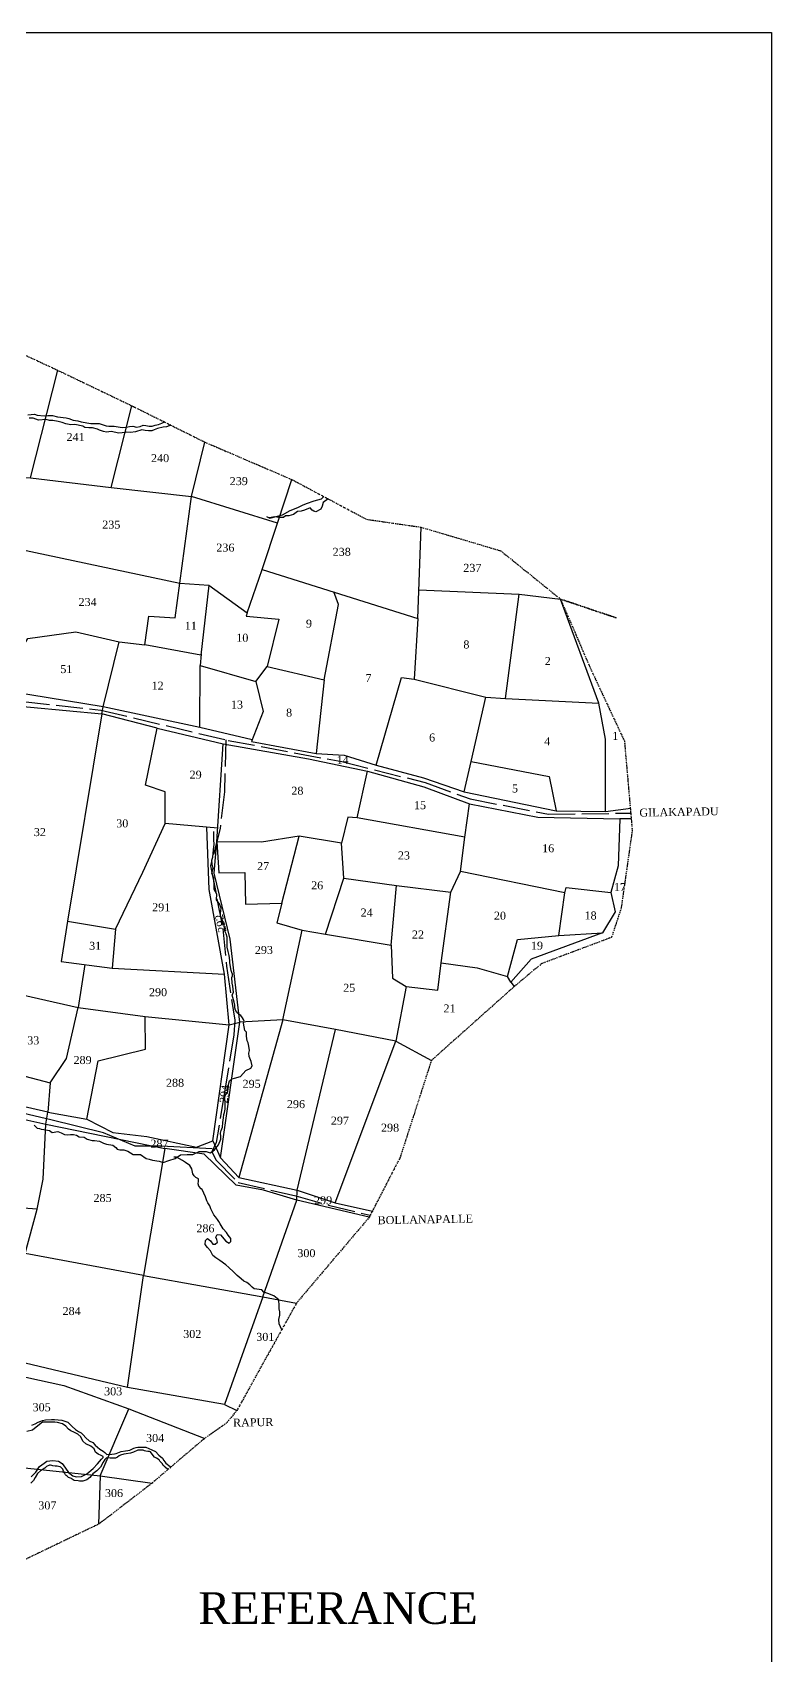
# Model space of a CAD drawing. Header units: millimetres. Extents: x 838 to 3141, y -219 to 909.
# Drawn here: x 2811 to 3141, y 184 to 909 of the extents above; entities that cross this region are included whole.
import ezdxf

# ---------------------------------------------------------------- set-up
doc = ezdxf.new("R2010")
doc.units = ezdxf.units.MM
doc.header["$MEASUREMENT"] = 0
for name, pattern in [('ACAD_ISO02W100', [15, 12, -3]), ('ACAD_ISO07W100', [3, 0, -3]), ('BORDER', [1.75, 0.5, -0.25, 0.5, -0.25, 0, -0.25])]:
    doc.linetypes.add(name, pattern=pattern)
for name, color, linetype in [('CARTTRACK', 30, 'ACAD_ISO02W100'), ('NALA', 4, 'Continuous'), ('SURVEY_BND', 7, 'Continuous'), ('TEXT', 7, 'Continuous')]:
    doc.layers.add(name, color=color, linetype=linetype)
doc.layers.add('FOOTPATH', color=150, linetype='ACAD_ISO07W100', lineweight=30)
doc.layers.add('VILL_BOUNDARY', color=6, linetype='BORDER', lineweight=30)
doc.styles.get("Standard").update_dxf_attribs({"font": 'TIMES.TTF', "height": 3.574})

msp = doc.modelspace()

# ---------------------------------------------------------------- linework, layer by layer
at = {"lineweight": 30}
msp.add_lwpolyline([(838.01, 909.45), (3140.72, 909.45), (3140.72, -219.13), (838.01, -219.13)], close=True, dxfattribs=at)
at = {"layer": 'CARTTRACK'}
for points in [[(2656.44, 655.67), (2659.83, 658.45), (2671.98, 655.34), (2680.88, 653.7), (2691.96, 652.04), (2704.12, 652.07), (2730.5, 651.89), (2744.27, 642.35), (2744.27, 632.61), (2791.5, 612.15), (2841.24, 606.73), (2898.16, 593.23), (2948.9, 583.71), (2986.08, 574.39), (3006.19, 567.07), (3041.1, 560.27), (3077.85, 560.73)], [(2897.14, 593.48), (2896.45, 570.21), (2894.51, 553.89), (2890.25, 537.11), (2895.78, 509.03), (2897.35, 492.31), (2901.05, 468.19), (2900.73, 461.71), (2896.46, 436.09), (2892.81, 413.59), (2890.89, 409.43), (2892.71, 405.68), (2902.61, 395.7), (2928.28, 389.73), (2942.96, 385.64), (2961.56, 381.1)]]:
    msp.add_lwpolyline(points, dxfattribs=at)
at = {"layer": 'FOOTPATH', "linetype": 'ByBlock'}
msp.add_lwpolyline([(2890.99, 410.73), (2868.29, 412), (2856.57, 412), (2842.44, 417.89), (2818.97, 423.73), (2779.6, 432.87), (2734.3, 439.29), (2695.79, 462.68), (2637.01, 455.89), (2626.55, 447.24), (2624.92, 437.49)], dxfattribs=at)
at = {"layer": 'NALA', "linetype": 'ByBlock'}
for points in [[(2808.69, 738.7), (2811.64, 738.92), (2812.8, 738.45), (2815.92, 738.23), (2817.63, 738.36), (2819.77, 738.27), (2821.87, 737.68), (2825.85, 737.23), (2827, 736.98), (2828.89, 736.29), (2831.03, 735.95), (2832.44, 735.52), (2836.85, 734.75), (2840.49, 734.75), (2843.74, 733.77), (2844.81, 733.6), (2847.3, 733.51), (2849.1, 733.34), (2850.85, 732.91), (2852.71, 733.17), (2854.11, 733.38), (2855.6, 733.55), (2857.27, 733.17), (2858.86, 733.43), (2860.17, 734.02), (2861.37, 733.85), (2862.87, 733.51), (2864.24, 733.51), (2865.56, 733.98), (2866.98, 734.37), (2868.52, 734.92), (2869.97, 735.61)], [(2872.54, 734.02), (2870.57, 733.34), (2869.16, 733.08), (2866.55, 732.57), (2865.05, 731.89), (2864.02, 731.5), (2862.57, 731.46), (2861.07, 731.63), (2859.53, 731.89), (2856.7, 731.03), (2854.56, 730.77), (2852.68, 730.9), (2850.79, 730.56), (2849.34, 730.52), (2845.83, 731.24), (2843.75, 730.85), (2842.51, 731.19), (2840.76, 731.75), (2839.73, 732.31), (2837.59, 732.86), (2835.88, 732.78), (2834.16, 732.95), (2833.26, 733.59), (2829.75, 734.36), (2827.91, 734.15), (2825.63, 734.66), (2824, 735.22), (2822.29, 735.65), (2819.93, 736.12), (2818.31, 736.12), (2816.94, 736.59), (2813.51, 736.33), (2811.01, 737.15), (2809.26, 737.19)], [(2915.18, 693.15), (2916.77, 692.49), (2919.5, 693.15), (2922.35, 693.91), (2925.79, 695.83), (2929.18, 697.3), (2931.32, 698.34), (2933.18, 699.05), (2936.46, 700.25), (2939.74, 701.07), (2940.86, 702.12)], [(2942.81, 701.08), (2940.62, 699.54), (2940.12, 697.9), (2939.52, 696.48), (2937.22, 695.33), (2936.4, 695.61), (2935.64, 696.04), (2934.71, 697.14), (2932.19, 695.99), (2930.72, 695.66), (2929.07, 695.44), (2927.32, 694.19), (2925.21, 693.57), (2923.74, 693.48), (2922.79, 692.71), (2920.68, 692.84), (2919.04, 693.04), (2916.41, 692.64)], [(2811.52, 421.26), (2812.88, 420.04), (2813.89, 419.89), (2814.68, 419.54), (2815.9, 419.39), (2818.41, 418.96), (2819.56, 418.03), (2822.11, 418.54), (2823.63, 417.92), (2825.05, 417.19), (2826.24, 417.02), (2827.71, 417.19), (2829.07, 417.19), (2830.37, 416.79), (2831.67, 416.05), (2833.82, 415.94), (2835.24, 415.09), (2837.45, 414.47), (2838.47, 414.47), (2840.62, 414.24), (2842.54, 413.23), (2843.85, 412.83), (2846.65, 412.36), (2848.01, 411.34), (2848.57, 410.61), (2849.82, 410.38), (2851.63, 410.33), (2853.33, 409.65), (2855.71, 408.29), (2857.29, 408.23), (2858.93, 408.23), (2861.59, 406.42), (2862.9, 406.08), (2864.37, 405.74), (2867.37, 405.18), (2869.18, 404.61), (2871.61, 405.58), (2874.5, 406.48), (2876.87, 408.06), (2879.81, 408.17), (2880.72, 408.23), (2882.42, 408.23), (2885.25, 409.59), (2886.66, 409.59), (2888.3, 409.59), (2890.06, 409.02), (2890.89, 409.43), (2891.98, 410.38), (2893.85, 412.59), (2894.9, 415), (2894.9, 416.47), (2894.74, 417.78), (2894.98, 418.97), (2895.61, 420.4), (2895.81, 422.46), (2896.01, 424.63), (2896.21, 426.02), (2896.49, 426.94), (2896.85, 428.48), (2896.73, 430.79), (2896.69, 433.41), (2896.81, 434.64), (2897.96, 436.27), (2898.2, 437.81), (2898.48, 440.1), (2898.75, 441.1), (2899.74, 441.98), (2900.94, 442.37), (2903.6, 443.12), (2906.06, 445.7), (2908.33, 446.81), (2908.81, 447.85), (2908.37, 449.71), (2907.58, 452), (2907.3, 453.47), (2907.62, 454.62), (2907.34, 456.57), (2907.1, 458.04), (2906.67, 459.03), (2906.39, 461.13), (2906.31, 462.92), (2905.59, 463.68), (2905, 466.89), (2905.28, 467.79), (2905, 468.59), (2904.56, 469.34), (2903.8, 470.29), (2902.96, 470.85), (2902.06, 471.6), (2901.34, 472.63), (2901.14, 473.71), (2901.14, 474.94), (2900.75, 476.33), (2899.95, 479.46), (2900.51, 480.68), (2900.39, 482.07), (2900.19, 483.38), (2899.99, 484.69), (2899.79, 487.23), (2900.11, 488.1), (2900.03, 488.74), (2899.79, 489.49), (2899.51, 490.37), (2899.16, 492.03), (2898.84, 494.04), (2898.88, 494.95), (2898.52, 497.18), (2898.08, 498.96), (2897.76, 500.83), (2897.68, 503.59), (2897.64, 505.37), (2897.29, 506.76), (2896.77, 507.72), (2896.49, 509.07), (2896.41, 510.53), (2895.54, 512.8), (2894.64, 514.85), (2894.7, 515.92), (2894.86, 517.11), (2895.06, 518.22), (2894.39, 519.85), (2893, 522.03), (2893.04, 524.51), (2892.53, 525.54), (2891.88, 526.65), (2891.84, 529.04), (2891.8, 530.46), (2891.76, 531.61), (2890.88, 533.93), (2891.48, 536.08), (2891.01, 537.91), (2890.91, 539.72), (2891.26, 541.07), (2891.64, 544.38), (2891.92, 546.8), (2891.72, 548.74), (2891.68, 551.29), (2891.72, 552.48)], [(2922.03, 329.95), (2920.88, 332.6), (2920.83, 334.48), (2921.18, 336.42), (2921.18, 337.95), (2920.93, 339.28), (2920.88, 340.55), (2920.78, 343.28), (2918.58, 345.11), (2915.78, 346.08), (2914.04, 346.8), (2913.22, 347.71), (2909.76, 348.27), (2908.89, 348.94), (2907.87, 350.06), (2906.44, 350.98), (2905.06, 351.69), (2903.94, 352.71), (2902.15, 354.19), (2900.51, 355.85), (2898.46, 357.73), (2897.04, 358.95), (2894.38, 360.84), (2892.6, 362.06), (2891.22, 363.08), (2890.2, 365.12), (2888.98, 366.7), (2887.91, 367.98), (2887.96, 369.86), (2888.98, 370.68), (2890.2, 369.71), (2891.22, 368.18), (2892.34, 368.18), (2893.41, 369.05), (2893.01, 370.27), (2892.65, 371.34), (2893.21, 372.56), (2894.64, 372.31), (2897.09, 369.45), (2898.62, 368.59), (2899.28, 369.3), (2899.28, 370.63), (2898.16, 372.21), (2897.34, 373.43), (2895.91, 375), (2894.63, 377.29), (2894.02, 378.26), (2893.36, 379.17), (2892.49, 380.35), (2891.72, 381.21), (2890.45, 383.91), (2889.99, 385.34), (2889.02, 386.67), (2888.56, 387.48), (2888, 389.37), (2886.57, 392.53), (2886.05, 392.92), (2885.03, 394.1), (2884.78, 395.06), (2884.88, 396.34), (2884.88, 397.31), (2883.75, 397.97), (2882.89, 398.68), (2882.33, 399.6), (2881.92, 401.89), (2880.95, 403.32), (2879.06, 404.65), (2877.79, 405.56), (2875.13, 406.99), (2873.86, 406.99)], [(2810.18, 264.22), (2812.26, 266.25), (2813.91, 268.81), (2815.99, 270.32), (2817.25, 271.23), (2819.85, 271.54), (2822.41, 271.23), (2824.06, 270.15), (2825.44, 268.07), (2826.87, 266.17), (2828.78, 264.74), (2830.34, 264.26), (2832.73, 264.39), (2834.98, 265.56), (2837.84, 267.9), (2839.84, 270.11), (2841.53, 272.19), (2842.31, 272.88), (2842.26, 273.27), (2841.48, 273.83), (2840.05, 274.35), (2838.88, 275.22), (2838.36, 276.69), (2836.8, 277.9), (2834.55, 278.94), (2833.2, 280.18), (2832.29, 282.04), (2831.04, 283.34), (2829.3, 284.2), (2827.87, 284.81), (2826.87, 285.59), (2825.62, 286.89), (2824.19, 287.84), (2821.93, 288.53), (2820.76, 288.71), (2818.25, 288.71), (2815.26, 288.58), (2812.39, 286.41), (2810.83, 285.11), (2808.28, 284.46)], [(2810.48, 287.34), (2811.92, 287.97), (2813.27, 288.65), (2814.48, 289.08), (2815.28, 289.42), (2816.56, 289.75), (2819.25, 289.85), (2820.56, 289.89), (2823.92, 289.52), (2826.54, 288.71), (2828.53, 286.66), (2829.97, 285.41), (2831.29, 284.45), (2832.48, 283.95), (2833.4, 282.95), (2834.59, 281.65), (2836.08, 280.35), (2837.79, 279.53), (2838.83, 278.31), (2840.81, 276.52), (2842.28, 275.64), (2843.01, 275.17), (2843.48, 274.66), (2843.97, 274.2), (2846.14, 274.4), (2847.37, 274.47), (2848.08, 274.6), (2850.33, 275.6), (2852.26, 275.84), (2853.39, 275.97), (2854.21, 276.22), (2855.18, 276.55), (2856.07, 277.01), (2857.11, 277.41), (2857.84, 277.52), (2858.67, 277.54), (2861.34, 277.47), (2862.69, 276.84), (2864.11, 276.32), (2865.73, 275.6), (2867.15, 273.95), (2868.81, 272.6), (2869.38, 271.58), (2870.37, 270.39), (2872.19, 268.92), (2872.53, 268.57)], [(2871.26, 267.49), (2869.96, 268.51), (2869.49, 268.94), (2869.19, 269.36), (2868.88, 269.97), (2868.52, 270.31), (2868.2, 270.71), (2867.68, 271.23), (2867.26, 271.84), (2866.07, 272.63), (2865.3, 273.04), (2863.73, 274.96), (2863.45, 275.33), (2862.98, 275.51), (2862.31, 275.55), (2861.36, 275.69), (2860.8, 275.91), (2860.12, 276.11), (2859.58, 276.2), (2857.87, 276.11), (2857.24, 275.87), (2856.54, 275.51), (2855.82, 275.31), (2854.56, 274.74), (2852.67, 274.52), (2851.55, 274.33), (2850.05, 273.91), (2849.51, 273.57), (2848.78, 273.03), (2847.79, 272.56), (2846.91, 272.64), (2845.47, 272.56), (2843.89, 272.65), (2843.14, 271.91), (2842.4, 270.78), (2841.16, 268.62), (2839.54, 266.94), (2837.65, 265.54), (2836.36, 263.99), (2835.03, 262.88), (2833.27, 262.27), (2831.77, 262.34), (2831.16, 262.38), (2829.43, 262.59), (2828.91, 262.9), (2828.47, 263.15), (2828.13, 263.42), (2826.91, 264.01), (2826.57, 264.3), (2826.32, 264.51), (2825.81, 264.86), (2825.53, 265.2), (2825.06, 266.02), (2824.63, 266.8), (2824.25, 267.63), (2823.44, 268.48), (2823.06, 268.73), (2822.45, 268.85), (2821.78, 268.98), (2821.39, 269.05), (2820.97, 269.05), (2819.87, 269.12), (2819.35, 269.23), (2818.79, 269.41), (2818.34, 269.41), (2817.03, 268.87), (2816.22, 268.12), (2814.33, 266.95), (2812.95, 265.71), (2811.99, 264), (2811.3, 262.67), (2810.04, 261.35)]]:
    msp.add_lwpolyline(points, dxfattribs=at)
at = {"layer": 'SURVEY_BND'}
for points in [[(2783.85, 711.95), (2809.87, 710.46), (2822.09, 758.52)], [(2809.87, 710.46), (2845.85, 706.14), (2855.13, 742.7)], [(2845.85, 706.14), (2881.79, 702.21), (2887.66, 726.48)], [(2920.23, 690.31), (2926.58, 709.74)], [(2805.16, 678.58), (2876.59, 663.46), (2881.79, 702.21)], [(2889.51, 662.53), (2906.6, 650.26), (2913.37, 669.62), (2920.23, 690.31), (2881.79, 702.21)], [(2913.37, 669.62), (2982.79, 647.71), (2984.31, 688.44)], [(2876.59, 663.46), (2889.51, 662.53), (2885.98, 631.23), (2860.97, 635.83), (2862.7, 648.73), (2874.42, 647.99), (2876.59, 663.46)], [(2983.27, 660.45), (3028.04, 658.56), (3046.53, 656.31)], [(2906.6, 650.26), (2906.18, 648.68), (2920.8, 647.32), (2915.62, 626.27), (2940.96, 620.3), (2947.46, 653.88), (2945.25, 659.56)], [(2982.79, 647.71), (2981.15, 620.52), (3013.12, 612.59), (3021.97, 611.95), (3028.04, 658.56)], [(3021.97, 611.95), (3063.57, 609.8), (3046.53, 656.31)], [(2842.36, 608.25), (2793.02, 616.22), (2793.92, 629.48), (2802.28, 628.15), (2808.75, 638.73), (2830.16, 641.74), (2849.51, 637.23)], [(2885.45, 598.98), (2842.36, 608.25), (2849.51, 637.23), (2860.97, 635.83)], [(2886.04, 631.72), (2885.66, 626.59), (2910.55, 619.47), (2915.62, 626.27)], [(2908.86, 593.44), (2885.45, 598.98), (2885.66, 626.59)], [(2910.55, 619.47), (2913.79, 606.17), (2908.58, 592.71), (2937.43, 587.29)], [(2940.96, 620.3), (2937.43, 587.29), (2949.92, 586.66), (2964.17, 582.09), (2975.53, 621.32), (2981.15, 620.52)], [(2964.17, 582.09), (2985.39, 576.45), (3003.46, 570.26), (3006.56, 583.79), (3013.12, 612.59)], [(3006.56, 583.79), (3041.42, 577.11), (3044.58, 561.74), (3066.57, 561.51), (3066.55, 593.72), (3063.57, 609.8)], [(2841.71, 605.09), (2826.37, 512.44), (2847.89, 508.95), (2860.1, 534.31), (2869.99, 556.06)], [(2866.44, 598.63), (2841.71, 605.09), (2842.36, 608.25)], [(2893.52, 553.98), (2869.99, 556.06), (2870.03, 570.25), (2861.23, 573.28), (2866.44, 598.63), (2895.88, 591.67)], [(2955.73, 558.59), (2951.54, 558.85), (2948.8, 547.34), (2929.86, 550.47), (2912.96, 547.74), (2893.14, 547.9), (2895.88, 591.67), (2933.97, 584.93), (2960.28, 579.52)], [(3003.85, 550.01), (2955.73, 558.59), (2960.28, 579.52), (2985.54, 572.49), (3005.95, 564.87)], [(3003.46, 570.26), (3044.58, 561.74)], [(3048.4, 525.14), (3001.8, 534.61), (3003.85, 550.01), (3005.95, 564.87), (3036.39, 558.92), (3072.96, 558.18)], [(3066.57, 561.51), (3077.87, 562.96)], [(2847.89, 508.95), (2846.32, 491.44), (2896.55, 488.74), (2889.58, 526.65), (2888.65, 554.41)], [(3078.07, 558.19), (3072.96, 558.18), (3072.2, 537.12), (3068.92, 525.33), (3070.88, 516.63), (3065.2, 507.26), (3033.39, 495.41), (3024.39, 485.17), (3025.82, 483.21)], [(2922.56, 468.38), (2903.37, 467.31), (2899.06, 504.45), (2891.96, 533.87), (2893.14, 547.9)], [(2893.14, 547.9), (2893.99, 534.09), (2905.53, 534.24), (2905.85, 520.01), (2922.12, 520.47), (2929.86, 550.47)], [(2922.12, 520.47), (2919.81, 511.71), (2931.24, 508.4), (2941.58, 506.63), (2949.77, 531.69), (2948.8, 547.34)], [(2786.28, 533.66), (2788.27, 528.23), (2784.1, 518.91), (2777.83, 478.83), (2798.07, 475.32), (2799.09, 481.14), (2831.16, 473.93)], [(2949.77, 531.69), (2973.31, 528.39), (2997.56, 525.43), (3001.8, 534.61)], [(2941.58, 506.63), (2970.85, 501.79), (2973.31, 528.39)], [(2970.85, 501.79), (2971.46, 487.05), (2977.56, 483.29), (2991.74, 481.67), (2993.16, 493.81), (2997.56, 525.43)], [(3045.7, 506.04), (3048.4, 525.14), (3048.97, 527.49), (3068.92, 525.33)], [(2826.37, 512.44), (2823.56, 494.42), (2846.32, 491.44)], [(2973.02, 458.92), (2946.06, 464.02), (2922.56, 468.38), (2931.24, 508.4)], [(3024.39, 485.17), (3022.85, 487.78), (3027.36, 504.31), (3045.7, 506.04), (3065.2, 507.26)], [(2834.08, 493.04), (2831.16, 473.93), (2861.15, 469.82), (2898.6, 466.21), (2896.55, 488.74)], [(2993.16, 493.81), (3009.34, 491.67), (3022.85, 487.78)], [(2977.56, 483.29), (2973.02, 458.92), (2988.87, 450.24)], [(2788.98, 444.67), (2801.64, 444.7), (2818.68, 440.23), (2825.98, 451.09), (2831.16, 473.93)], [(2817.58, 427.16), (2835.07, 424.08), (2840.15, 450), (2861.17, 455.35), (2861.15, 469.82)], [(2835.07, 424.08), (2846.6, 418.02), (2861.78, 416.31), (2883.96, 411.49), (2891.31, 414.27), (2898.6, 466.21)], [(2891.31, 414.27), (2894.68, 406.69), (2903.37, 467.31)], [(2922.56, 468.38), (2902.93, 398.02), (2894.68, 406.69)], [(2898.6, 466.21), (2903.37, 467.31)], [(2902.93, 398.02), (2928.94, 392.23), (2946.06, 464.02)], [(2928.94, 392.23), (2945.97, 386.65), (2973.02, 458.92)], [(2818.68, 440.23), (2817.58, 427.16), (2785.57, 434.38), (2788.98, 444.67)], [(2764.59, 431.12), (2803.34, 424.73), (2816.78, 421.81), (2817.58, 427.16)], [(2812.81, 383.8), (2796.34, 384.98), (2803.34, 424.73)], [(2860.28, 354.16), (2807.49, 363.98), (2812.81, 383.8), (2815.55, 397.25), (2816.78, 421.81), (2869.87, 410.92)], [(2928.83, 387.78), (2913.94, 392.23), (2901.66, 394.47), (2887.39, 408.33), (2869.87, 410.92), (2860.28, 354.16), (2913.64, 344.58), (2928.83, 387.78)], [(2961.09, 380.19), (2928.83, 387.78), (2928.94, 392.23)], [(2945.97, 386.65), (2962.52, 382.96)], [(2853.14, 304.09), (2795.45, 317.81), (2802.55, 343.92), (2807.49, 363.98)], [(2896.51, 296.54), (2853.14, 304.09), (2860.28, 354.16)], [(2913.64, 344.58), (2896.51, 296.54), (2902.03, 293.91)], [(2913.64, 344.58), (2928.64, 341.85)], [(2795.45, 317.81), (2796.96, 311.18), (2824.74, 304.98), (2853.81, 294.67), (2887.7, 281.41)], [(2797.36, 269.31), (2840.93, 264.72), (2853.81, 294.67)], [(2840.93, 264.72), (2840.25, 243.08)], [(2840.93, 264.72), (2864.18, 261.46)]]:
    msp.add_lwpolyline(points, dxfattribs=at)
at = {"layer": 'SURVEY_BND', "linetype": 'ByBlock'}
msp.add_lwpolyline([(2793.89, 609.52), (2841.71, 605.09)], dxfattribs=at)
at = {"layer": 'VILL_BOUNDARY'}
msp.add_lwpolyline([(2798.97, 769.32), (2822.9, 758.14), (2855.84, 742.35), (2887.66, 726.48), (2926.58, 709.74), (2959.9, 691.97), (2984.31, 688.44), (3019.81, 677.91), (3046.53, 656.31), (3071.38, 647.95), (3046.53, 656.31), (3059.99, 625.1), (3075.05, 592.86), (3078.53, 552.97), (3073.55, 518.07), (3069.29, 505.21), (3038.17, 493.52), (3025.82, 483.21), (2988.87, 450.24), (2974.9, 406.92), (2961.09, 380.19), (2928.64, 341.85), (2902.03, 293.91), (2897.45, 288.29), (2887.09, 280.98), (2863.87, 261.19), (2840.59, 243.25), (2798.1, 222.77)], dxfattribs=at)

# ---------------------------------------------------------------- texts
msp.add_text('REFERANCE', height=14.157).set_placement((2884.86, 198.55))
at = {"layer": 'SURVEY_BND'}
for s, height, p in [('241', 3.574, (2825.95, 726.93)), ('240', 3.574, (2863.68, 717.52)), ('239', 3.574, (2898.82, 707.25)), ('235', 3.574, (2841.92, 687.82)), ('236', 3.574, (2892.84, 677.55)), ('238', 3.574, (2944.78, 675.66)), ('237', 3.574, (3003.11, 668.5)), ('234', 3.574, (2831.33, 653.23)), ('11', 3.574, (2878.76, 642.6)), ('9', 3.57, (2932.87, 643.59)), ('10', 3.574, (2901.76, 637.28)), ('8', 3.57, (3003.15, 634.27)), ('51', 3.574, (2823.22, 623.27)), ('2', 3.57, (3039.48, 626.87)), ('12', 3.574, (2863.94, 615.85)), ('7', 3.57, (2959.4, 619.23)), ('13', 3.574, (2899.37, 607.42)), ('8', 3.57, (2923.99, 603.84)), ('6', 3.57, (2987.85, 592.71)), ('4', 3.57, (3039.24, 591.04)), ('1', 3.57, (3069.6, 593.43)), ('14', 3.574, (2946.52, 582.64)), ('29', 3.574, (2880.92, 576.1)), ('5', 3.57, (3024.85, 569.94)), ('28', 3.574, (2926.34, 568.93)), ('15', 3.574, (2981.08, 562.48)), ('32', 3.574, (2811.37, 550.46)), ('30', 3.574, (2848.17, 554.36)), ('16', 3.574, (3038.31, 543.25)), ('27', 3.574, (2911.04, 535.26)), ('23', 3.574, (2973.91, 540.03)), ('26', 3.574, (2935.18, 526.66)), ('17', 3.574, (3070.36, 525.93)), ('291', 3.574, (2864.18, 516.87)), ('24', 3.574, (2957.29, 514.53)), ('20', 3.574, (3016.78, 513.11)), ('18', 3.574, (3057.24, 513.2)), ('22', 3.574, (2980.18, 504.71)), ('31', 3.574, (2836.05, 499.66)), ('293', 3.574, (2910.04, 497.82)), ('19', 3.574, (3033.3, 499.73)), ('290', 3.574, (2862.78, 478.94)), ('25', 3.574, (2949.47, 480.89)), ('21', 3.574, (2994.25, 471.67)), ('33', 3.574, (2808.43, 457.42)), ('289', 3.574, (2829.08, 448.62)), ('288', 3.574, (2870.37, 438.46)), ('295', 3.574, (2904.56, 438.01)), ('296', 3.574, (2924.36, 428.95)), ('297', 3.574, (2943.97, 421.55)), ('298', 3.574, (2966.36, 418.41)), ('287', 3.574, (2863.41, 411.27)), ('285', 3.574, (2838, 387.02)), ('299', 3.574, (2936.47, 385.98)), ('286', 3.574, (2883.94, 373.46)), ('300', 3.574, (2929.01, 362.38)), ('284', 3.574, (2824.2, 336.5)), ('302', 3.574, (2878.07, 326.26)), ('301', 3.574, (2910.68, 324.98)), ('303', 3.574, (2842.75, 300.66)), ('305', 3.574, (2810.82, 293.53)), ('304', 3.574, (2861.47, 279.8)), ('306', 3.574, (2843.11, 255.2)), ('307', 3.574, (2813.37, 249.7))]:
    msp.add_text(s, height=height, dxfattribs=at).set_placement(p)
for s, rotation, p in [('292', 102.78214, (2897.45, 507.91)), ('294', 83.49005, (2897.81, 430.99))]:
    msp.add_text(s, height=3.574, rotation=rotation, dxfattribs=at).set_placement(p)
at = {"layer": 'TEXT'}
for s, p in [('GILAKAPADU', (3081.75, 559.14)), ('BOLLANAPALLE', (2964.88, 377.06)), ('RAPUR', (2900.34, 286.63))]:
    msp.add_text(s, height=3.574, rotation=1.06392, dxfattribs=at).set_placement(p)

doc.saveas('drawing.dxf')
